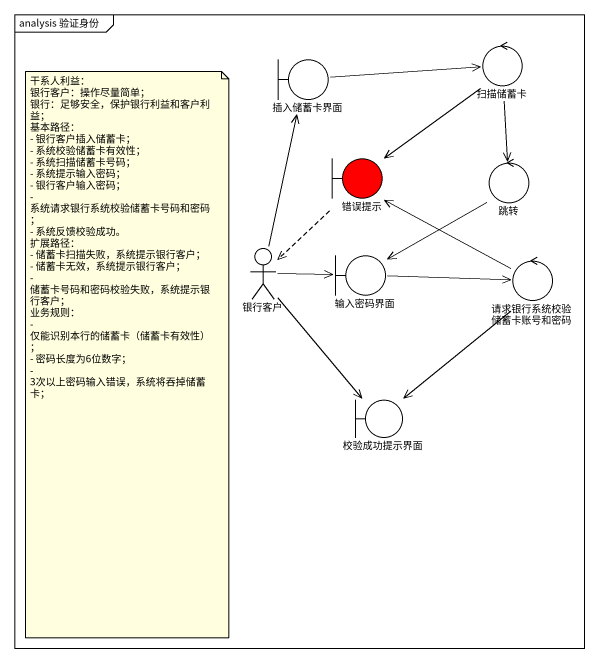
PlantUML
@startuml
mainframe analysis 验证身份
boundary 插入储蓄卡界面
control 扫描储蓄卡
boundary 错误提示 #FF0000
control 跳转
actor 银行客户
boundary 输入密码界面
control 请求银行系统校验储蓄卡账号和密码
boundary 校验成功提示界面
插入储蓄卡界面 -right-> 扫描储蓄卡
扫描储蓄卡 --> 错误提示
扫描储蓄卡 --> 跳转
错误提示 ..> 银行客户
跳转 --> 输入密码界面
银行客户 -up-> 插入储蓄卡界面
银行客户 -right-> 输入密码界面
银行客户 --> 校验成功提示界面
输入密码界面 -right-> 请求银行系统校验储蓄卡账号和密码
请求银行系统校验储蓄卡账号和密码 -up-> 错误提示
请求银行系统校验储蓄卡账号和密码 --> 校验成功提示界面
note as N1
  干系人利益：
  银行客户：操作尽量简单；
  银行：足够安全，保护银行利益和客户利益；
  基本路径：
  - 银行客户插入储蓄卡；
  - 系统校验储蓄卡有效性；
  - 系统扫描储蓄卡号码；
  - 系统提示输入密码；
  - 银行客户输入密码；
  - 系统请求银行系统校验储蓄卡号码和密码；
  - 系统反馈校验成功。
  扩展路径：
  - 储蓄卡扫描失败，系统提示银行客户；
  - 储蓄卡无效，系统提示银行客户；
  - 储蓄卡号码和密码校验失败，系统提示银行客户；
  业务规则：
  - 仅能识别本行的储蓄卡（储蓄卡有效性）；
  - 密码长度为6位数字；
  - 3次以上密码输入错误，系统将吞掉储蓄卡；
end note
@enduml
